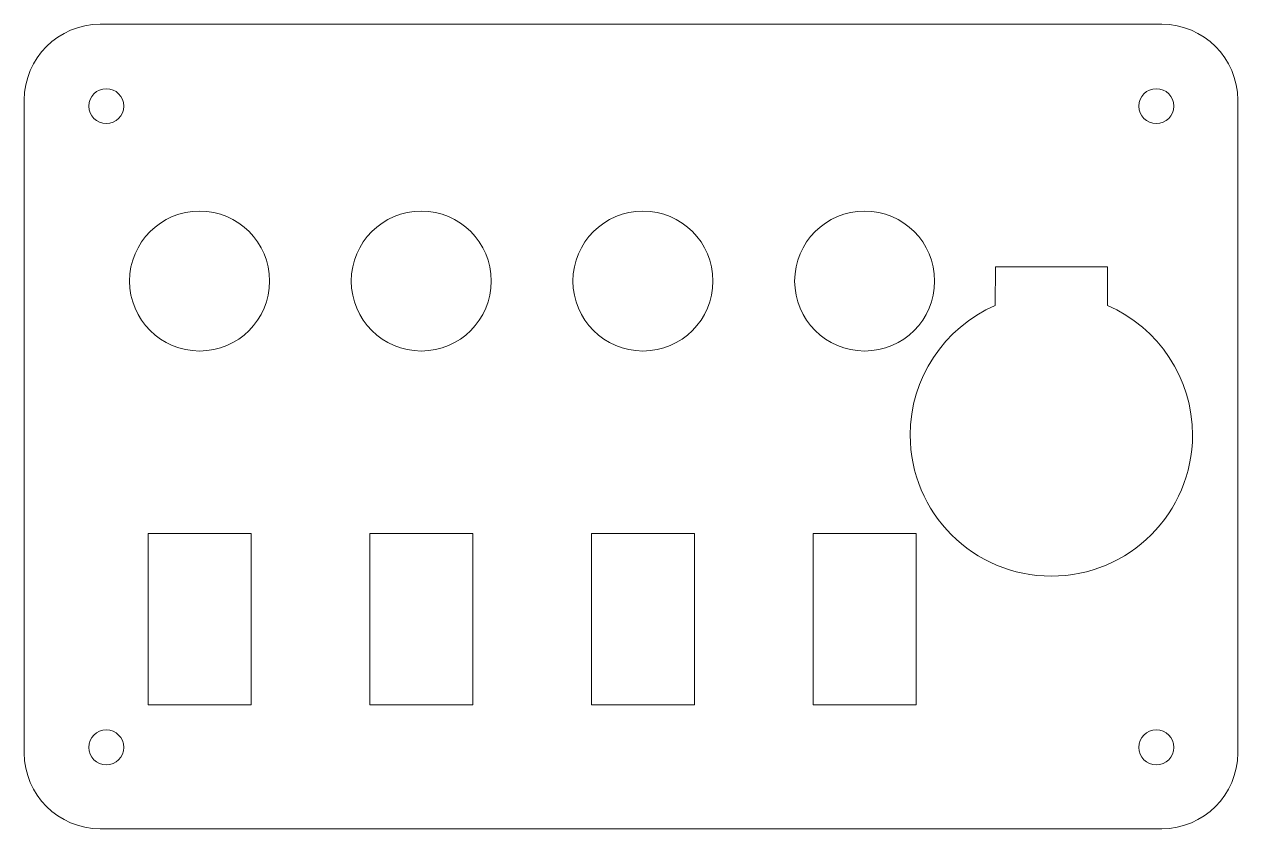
# Model space of a CAD drawing. Header units: centimetres. Extents: x -5.2 to 5.2, y -3.5 to 3.4.
import ezdxf

# ---------------------------------------------------------------- set-up
doc = ezdxf.new("R2010")
doc.units = ezdxf.units.CM
doc.header["$MEASUREMENT"] = 0
doc.layers.add('Capa 1', color=7, linetype='Continuous')

msp = doc.modelspace()

# ---------------------------------------------------------------- linework, layer by layer
at = {"layer": 'Capa 1', "color": 250, "lineweight": 9}
for points, knots in [([(-4.55333, 3.4448), (-4.55333, 3.4448), (4.54668, 3.4448), (4.54668, 3.4448), (4.54668, 3.4448), (4.90418, 3.4448), (5.19667, 3.1523), (5.19667, 2.7948), (5.19667, 2.7948), (5.19667, 2.7948), (5.19667, -2.80521), (5.19667, -2.80521), (5.19667, -2.80521), (5.19667, -3.16271), (4.90418, -3.4552), (4.54668, -3.4552), (4.54668, -3.4552), (4.54668, -3.4552), (-4.55333, -3.4552), (-4.55333, -3.4552), (-4.55333, -3.4552), (-4.91083, -3.4552), (-5.20333, -3.16271), (-5.20333, -2.80521), (-5.20333, -2.80521), (-5.20333, -2.80521), (-5.20333, 2.7948), (-5.20333, 2.7948), (-5.20333, 2.7948), (-5.20333, 3.1523), (-4.91083, 3.4448), (-4.55333, 3.4448)], [0, 0, 0, 0, 0.11111111, 0.11111111, 0.11111111, 0.11111111, 0.22222222, 0.22222222, 0.22222222, 0.22222222, 0.33333333, 0.33333333, 0.33333333, 0.33333333, 0.44444444, 0.44444444, 0.44444444, 0.44444444, 0.55555556, 0.55555556, 0.55555556, 0.55555556, 0.66666667, 0.66666667, 0.66666667, 0.66666667, 0.77777778, 0.77777778, 0.77777778, 0.77777778, 1, 1, 1, 1]), ([(-4.5008, 2.89229), (-4.58364, 2.89229), (-4.6508, 2.82513), (-4.6508, 2.74229), (-4.6508, 2.74229), (-4.6508, 2.65945), (-4.58364, 2.59229), (-4.5008, 2.59229), (-4.5008, 2.59229), (-4.41796, 2.59229), (-4.3508, 2.65945), (-4.3508, 2.74229), (-4.3508, 2.74229), (-4.3508, 2.82513), (-4.41796, 2.89229), (-4.5008, 2.89229)], [0, 0, 0, 0, 0.2, 0.2, 0.2, 0.2, 0.4, 0.4, 0.4, 0.4, 0.6, 0.6, 0.6, 0.6, 1, 1, 1, 1]), ([(4.49916, 2.89229), (4.41632, 2.89229), (4.34916, 2.82513), (4.34916, 2.74229), (4.34916, 2.74229), (4.34916, 2.65945), (4.41632, 2.59229), (4.49916, 2.59229), (4.49916, 2.59229), (4.582, 2.59229), (4.64916, 2.65945), (4.64916, 2.74229), (4.64916, 2.74229), (4.64916, 2.82513), (4.582, 2.89229), (4.49916, 2.89229)], [0, 0, 0, 0, 0.2, 0.2, 0.2, 0.2, 0.4, 0.4, 0.4, 0.4, 0.6, 0.6, 0.6, 0.6, 1, 1, 1, 1]), ([(-3.10081, 1.2423), (-3.10081, 1.57366), (-3.36944, 1.84228), (-3.7008, 1.84228), (-3.7008, 1.84228), (-4.03217, 1.8423), (-4.3008, 1.57366), (-4.3008, 1.2423), (-4.3008, 1.2423), (-4.30081, 0.91093), (-4.03217, 0.64231), (-3.70081, 0.64231), (-3.70081, 0.64231), (-3.36944, 0.6423), (-3.10081, 0.91092), (-3.10081, 1.24229), (-3.10081, 1.24229), (-3.10081, 1.24229), (-3.10081, 1.2423), (-3.10081, 1.2423)], [0, 0, 0, 0, 0.16666667, 0.16666667, 0.16666667, 0.16666667, 0.33333333, 0.33333333, 0.33333333, 0.33333333, 0.5, 0.5, 0.5, 0.5, 0.66666667, 0.66666667, 0.66666667, 0.66666667, 1, 1, 1, 1]), ([(-1.20081, 1.2423), (-1.20081, 1.57366), (-1.46944, 1.84228), (-1.8008, 1.84228), (-1.8008, 1.84228), (-2.13217, 1.8423), (-2.4008, 1.57366), (-2.4008, 1.2423), (-2.4008, 1.2423), (-2.40081, 0.91093), (-2.13217, 0.64231), (-1.80081, 0.64231), (-1.80081, 0.64231), (-1.46944, 0.6423), (-1.20081, 0.91092), (-1.20081, 1.24229), (-1.20081, 1.24229), (-1.20081, 1.24229), (-1.20081, 1.2423), (-1.20081, 1.2423)], [0, 0, 0, 0, 0.16666667, 0.16666667, 0.16666667, 0.16666667, 0.33333333, 0.33333333, 0.33333333, 0.33333333, 0.5, 0.5, 0.5, 0.5, 0.66666667, 0.66666667, 0.66666667, 0.66666667, 1, 1, 1, 1]), ([(0.6992, 1.2423), (0.6992, 1.57366), (0.43056, 1.84228), (0.0992, 1.84228), (0.0992, 1.84228), (-0.23217, 1.8423), (-0.50079, 1.57366), (-0.50079, 1.2423), (-0.50079, 1.2423), (-0.5008, 0.91093), (-0.23217, 0.64231), (0.09919, 0.64231), (0.09919, 0.64231), (0.43056, 0.6423), (0.69918, 0.91092), (0.69918, 1.24229), (0.69918, 1.24229), (0.69918, 1.24229), (0.6992, 1.2423), (0.6992, 1.2423)], [0, 0, 0, 0, 0.16666667, 0.16666667, 0.16666667, 0.16666667, 0.33333333, 0.33333333, 0.33333333, 0.33333333, 0.5, 0.5, 0.5, 0.5, 0.66666667, 0.66666667, 0.66666667, 0.66666667, 1, 1, 1, 1]), ([(2.5992, 1.2423), (2.5992, 1.57366), (2.33056, 1.84228), (1.9992, 1.84228), (1.9992, 1.84228), (1.66783, 1.8423), (1.39921, 1.57366), (1.39921, 1.2423), (1.39921, 1.2423), (1.3992, 0.91093), (1.66783, 0.64231), (1.99919, 0.64231), (1.99919, 0.64231), (2.33056, 0.6423), (2.59918, 0.91092), (2.59918, 1.24229), (2.59918, 1.24229), (2.59918, 1.24229), (2.5992, 1.2423), (2.5992, 1.2423)], [0, 0, 0, 0, 0.16666667, 0.16666667, 0.16666667, 0.16666667, 0.33333333, 0.33333333, 0.33333333, 0.33333333, 0.5, 0.5, 0.5, 0.5, 0.66666667, 0.66666667, 0.66666667, 0.66666667, 1, 1, 1, 1]), ([(4.07928, 1.0327), (4.51964, 0.84248), (4.80924, 0.40696), (4.80924, -0.07837), (4.80924, -0.07837), (4.80924, -0.74662), (4.26745, -1.28841), (3.5992, -1.28841), (3.5992, -1.28841), (2.93095, -1.28841), (2.38916, -0.74662), (2.38916, -0.07837), (2.38916, -0.07837), (2.38916, 0.40698), (2.6788, 0.84246), (3.11918, 1.03267), (3.11918, 1.03267), (3.11918, 1.03267), (3.11921, 1.36363), (3.11921, 1.36363), (3.11921, 1.36363), (3.11921, 1.36363), (4.07917, 1.36363), (4.07917, 1.36363), (4.07917, 1.36363), (4.07917, 1.36363), (4.07928, 1.0327), (4.07928, 1.0327)], [0, 0, 0, 0, 0.125, 0.125, 0.125, 0.125, 0.25, 0.25, 0.25, 0.25, 0.375, 0.375, 0.375, 0.375, 0.5, 0.5, 0.5, 0.5, 0.625, 0.625, 0.625, 0.625, 0.75, 0.75, 0.75, 0.75, 1, 1, 1, 1]), ([(-3.25881, -2.39271), (-3.25881, -2.39271), (-4.14281, -2.39271), (-4.14281, -2.39271), (-4.14281, -2.39271), (-4.14281, -2.39271), (-4.14281, -0.92271), (-4.14281, -0.92271), (-4.14281, -0.92271), (-4.14281, -0.92271), (-3.25881, -0.92271), (-3.25881, -0.92271), (-3.25881, -0.92271), (-3.25881, -0.92271), (-3.25881, -2.39271), (-3.25881, -2.39271)], [0, 0, 0, 0, 0.2, 0.2, 0.2, 0.2, 0.4, 0.4, 0.4, 0.4, 0.6, 0.6, 0.6, 0.6, 1, 1, 1, 1]), ([(-1.35881, -2.39271), (-1.35881, -2.39271), (-2.24281, -2.39271), (-2.24281, -2.39271), (-2.24281, -2.39271), (-2.24281, -2.39271), (-2.24281, -0.92271), (-2.24281, -0.92271), (-2.24281, -0.92271), (-2.24281, -0.92271), (-1.35881, -0.92271), (-1.35881, -0.92271), (-1.35881, -0.92271), (-1.35881, -0.92271), (-1.35881, -2.39271), (-1.35881, -2.39271)], [0, 0, 0, 0, 0.2, 0.2, 0.2, 0.2, 0.4, 0.4, 0.4, 0.4, 0.6, 0.6, 0.6, 0.6, 1, 1, 1, 1]), ([(0.5412, -2.39271), (0.5412, -2.39271), (-0.3428, -2.39271), (-0.3428, -2.39271), (-0.3428, -2.39271), (-0.3428, -2.39271), (-0.3428, -0.92271), (-0.3428, -0.92271), (-0.3428, -0.92271), (-0.3428, -0.92271), (0.5412, -0.92271), (0.5412, -0.92271), (0.5412, -0.92271), (0.5412, -0.92271), (0.5412, -2.39271), (0.5412, -2.39271)], [0, 0, 0, 0, 0.2, 0.2, 0.2, 0.2, 0.4, 0.4, 0.4, 0.4, 0.6, 0.6, 0.6, 0.6, 1, 1, 1, 1]), ([(2.4412, -2.39271), (2.4412, -2.39271), (1.5572, -2.39271), (1.5572, -2.39271), (1.5572, -2.39271), (1.5572, -2.39271), (1.5572, -0.92271), (1.5572, -0.92271), (1.5572, -0.92271), (1.5572, -0.92271), (2.4412, -0.92271), (2.4412, -0.92271), (2.4412, -0.92271), (2.4412, -0.92271), (2.4412, -2.39271), (2.4412, -2.39271)], [0, 0, 0, 0, 0.2, 0.2, 0.2, 0.2, 0.4, 0.4, 0.4, 0.4, 0.6, 0.6, 0.6, 0.6, 1, 1, 1, 1]), ([(-4.5008, -2.60769), (-4.58364, -2.60769), (-4.6508, -2.67485), (-4.6508, -2.75769), (-4.6508, -2.75769), (-4.6508, -2.84053), (-4.58364, -2.90769), (-4.5008, -2.90769), (-4.5008, -2.90769), (-4.41796, -2.90769), (-4.3508, -2.84053), (-4.3508, -2.75769), (-4.3508, -2.75769), (-4.3508, -2.67485), (-4.41796, -2.60769), (-4.5008, -2.60769)], [0, 0, 0, 0, 0.2, 0.2, 0.2, 0.2, 0.4, 0.4, 0.4, 0.4, 0.6, 0.6, 0.6, 0.6, 1, 1, 1, 1]), ([(4.49916, -2.60769), (4.41632, -2.60769), (4.34916, -2.67485), (4.34916, -2.75769), (4.34916, -2.75769), (4.34916, -2.84053), (4.41632, -2.90769), (4.49916, -2.90769), (4.49916, -2.90769), (4.582, -2.90769), (4.64916, -2.84053), (4.64916, -2.75769), (4.64916, -2.75769), (4.64916, -2.67485), (4.582, -2.60769), (4.49916, -2.60769)], [0, 0, 0, 0, 0.2, 0.2, 0.2, 0.2, 0.4, 0.4, 0.4, 0.4, 0.6, 0.6, 0.6, 0.6, 1, 1, 1, 1])]:
    msp.add_open_spline(points, degree=3, knots=knots, dxfattribs=at)

doc.saveas('drawing.dxf')
